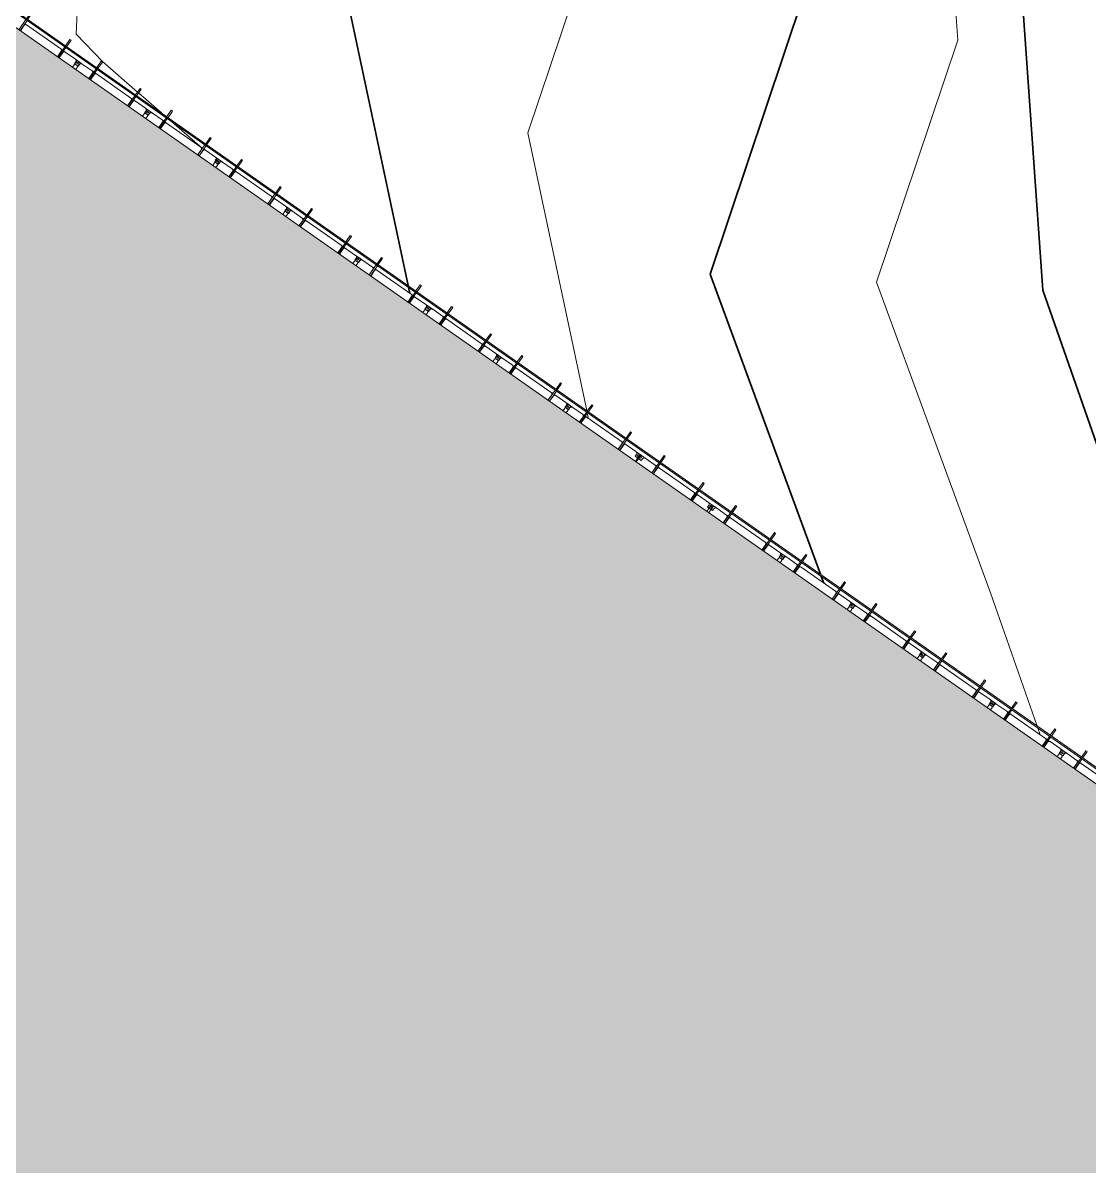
# Model space of a CAD drawing. Header units: millimetres. Extents: x -861324 to 439029, y -308065 to 694685.
# Drawn here: x -289359 to -258071, y 130101 to 163648 of the extents above; entities that cross this region are included whole.
import ezdxf

# ---------------------------------------------------------------- set-up
doc = ezdxf.new("R2010")
doc.units = ezdxf.units.MM
for name, color, linetype, lineweight in [('A-DETL-GENF', 92, 'Continuous', 9), ('A-DETL-THIN', 151, 'Continuous', 9), ('A-GENM', 13, 'Continuous', 9), ('C-TOPO-MAJR', 7, 'Continuous', 35), ('C-TOPO-MINR', 7, 'Continuous', 9), ('S-BEAM', 12, 'Continuous', 9)]:
    doc.layers.add(name, color=color, linetype=linetype, lineweight=lineweight)

# ---------------------------------------------------------------- blocks, each defined once
blk = doc.blocks.new('Dải phao đi lại kèm đỡ invester - DẢI PHAO ĐI LẠI-17783-BỐ TRÍ BÈ PIN HỒ BẢN MÒNG')
at = {"layer": 'A-GENM', "color": 9}
for p, q in [((-242, 1312), (-104, 1312)), ((-242, 1130), (-242, 1312)), ((-242, 1312), (-242, 1130)), ((-104, 1312), (-242, 1312)), ((-182, 1190), (-118, 1190)), ((-118, 1190), (-182, 1190)), ((-182, 1190), (-118, 1190)), ((-118, 1190), (-118, 1282)), ((-118, 1282), (-118, 1190)), ((-118, 1190), (-118, 1282)), ((-242, 709), (-242, 770)), ((-242, 610), (-242, 669)), ((-242, -681), (-242, -620)), ((-242, -780), (-242, -721)), ((-242, -1312), (-242, -1130)), ((-242, -1130), (-242, -1312)), ((-95, -1312), (-242, -1312)), ((-242, -1312), (-95, -1312)), ((-118, -1190), (-182, -1190)), ((-182, -1190), (-118, -1190)), ((-118, -1190), (-182, -1190)), ((-118, -1282), (-118, -1190)), ((-118, -1190), (-118, -1282)), ((-118, -1282), (-118, -1190))]:
    blk.add_line(p, q, dxfattribs=at)
at = {"layer": 'A-GENM', "color": 7}
for p, q in [((-242, 1130), (-242, 770)), ((-118, 1190), (-182, 1190)), ((-118, 1282), (-118, 1190)), ((0, 1312), (-88, 1312)), ((-242, 709), (-242, 770)), ((-192, 720), (0, 720)), ((-242, 610), (-242, 669)), ((-242, 610), (-242, -620)), ((0, 660), (-192, 660)), ((-242, -681), (-242, -620)), ((-192, -670), (0, -670)), ((-242, -780), (-242, -721)), ((-242, -780), (-242, -1130)), ((0, -730), (-192, -730)), ((-182, -1190), (-118, -1190)), ((-118, -1190), (-118, -1282)), ((-88, -1312), (0, -1312))]:
    blk.add_line(p, q, dxfattribs=at)
for centre, radius, start, end in [((-182, 1130), 60, 90, 180), ((-88, 1282), 30, 90, 180), ((-192, 770), 50, 180, 270), ((-192, 770), 50, 180, 255), ((-192, 610), 50, 90, 180), ((-192, 610), 50, 90, 165), ((-192, -620), 50, 180, 270), ((-192, -620), 50, 180, 255), ((-192, -780), 50, 90, 180), ((-192, -780), 50, 90, 165), ((-182, -1130), 60, 180, 270), ((-88, -1282), 30, 180, 270)]:
    blk.add_arc(centre, radius, start, end, dxfattribs=at)
at = {"layer": 'A-GENM', "color": 9}
for centre, radius, start, end in [((-182, 1130), 60, 90, 180), ((-182, 1130), 60, 90, 180), ((-182, 1130), 60, 90, 180), ((-183, 1249), 25, 90, 270), ((-183, 1249), 25, 90, 270), ((-183, 1249), 25, 270, 90), ((-183, 1249), 25, 270, 90), ((-88, 1282), 30, 150, 180), ((-88, 1282), 30, 150, 180), ((-88, 1282), 30, 150, 180), ((-182, -1130), 60, 180, 270), ((-182, -1130), 60, 180, 270), ((-182, -1130), 60, 180, 270), ((-183, -1259), 25, 90, 270), ((-183, -1259), 25, 90, 270), ((-183, -1259), 25, 270, 90), ((-183, -1259), 25, 270, 90), ((-88, -1282), 30, 180, 225), ((-88, -1282), 30, 180, 225), ((-88, -1282), 30, 180, 225)]:
    blk.add_arc(centre, radius, start, end, dxfattribs=at)
blk = doc.blocks.new('Dầm C52 - Dầm C52-19794-BỐ TRÍ BÈ PIN HỒ BẢN MÒNG')
at = {"layer": 'S-BEAM', "color": 7}
for p, q in [((38987, 20), (39347, 20)), ((39387, 20), (39613, 20)), ((39613, 20), (39613, -20)), ((39347, -20), (38987, -20)), ((39613, -20), (39387, -20))]:
    blk.add_line(p, q, dxfattribs=at)
blk = doc.blocks.new('Dầm C52 - Dầm C52-V172-BỐ TRÍ BÈ PIN HỒ BẢN MÒNG')
at = {"layer": 'S-BEAM', "color": 7}
for p, q in [((38987, 20), (39347, 20)), ((39387, 20), (39613, 20)), ((39613, 20), (39613, -20)), ((39347, -20), (38987, -20)), ((39613, -20), (39387, -20))]:
    blk.add_line(p, q, dxfattribs=at)
blk = doc.blocks.new('Dầm C52 - Dầm C52-19795-BỐ TRÍ BÈ PIN HỒ BẢN MÒNG')
at = {"layer": 'S-BEAM', "color": 7}
for p, q in [((31012, 20), (31372, 20)), ((31412, 20), (31639, 20)), ((31639, 20), (31639, -20)), ((31372, -20), (31012, -20)), ((31639, -20), (31412, -20))]:
    blk.add_line(p, q, dxfattribs=at)
blk = doc.blocks.new('Dầm C52 - Dầm C52-19797-BỐ TRÍ BÈ PIN HỒ BẢN MÒNG')
at = {"layer": 'S-BEAM', "color": 7}
for p, q in [((32934, 20), (33294, 20)), ((33334, 20), (33560, 20)), ((33560, 20), (33560, -20)), ((33294, -20), (32934, -20)), ((33560, -20), (33334, -20))]:
    blk.add_line(p, q, dxfattribs=at)
blk = doc.blocks.new('Dai phao do pin - DẢI PHAO ĐỠ PIN-V208-BỐ TRÍ BÈ PIN HỒ BẢN MÒNG')
at = {"layer": 'A-GENM', "color": 9}
for p, q in [((-1312, 242), (-1130, 242)), ((-1312, 104), (-1312, 242)), ((-1312, 242), (-1312, 104)), ((-1130, 242), (-1312, 242)), ((-1282, 118), (-1190, 118)), ((-1190, 118), (-1282, 118)), ((-1282, 118), (-1190, 118)), ((-1190, 118), (-1190, 182)), ((-1190, 182), (-1190, 118)), ((-1190, 118), (-1190, 182)), ((-780, 242), (-721, 242)), ((-681, 242), (-620, 242)), ((610, 242), (669, 242)), ((709, 242), (770, 242)), ((1130, 242), (1312, 242)), ((1312, 242), (1130, 242)), ((1190, 182), (1190, 118)), ((1190, 118), (1190, 182)), ((1190, 182), (1190, 118)), ((1190, 118), (1282, 118)), ((1282, 118), (1190, 118)), ((1190, 118), (1282, 118)), ((1198, 242), (1380, 242)), ((1198, 116), (1198, 242)), ((1198, 242), (1198, 116)), ((1380, 242), (1198, 242)), ((1228, 118), (1320, 118)), ((1320, 118), (1228, 118)), ((1228, 118), (1320, 118)), ((1312, 242), (1312, 116)), ((1312, 116), (1312, 242)), ((1320, 118), (1320, 182)), ((1320, 182), (1320, 118)), ((1320, 118), (1320, 182)), ((1730, 242), (1789, 242)), ((1829, 242), (1890, 242)), ((3120, 242), (3179, 242)), ((3219, 242), (3280, 242)), ((3640, 242), (3822, 242)), ((3822, 242), (3640, 242)), ((3700, 182), (3700, 118)), ((3700, 118), (3700, 182)), ((3700, 182), (3700, 118)), ((3700, 118), (3792, 118)), ((3792, 118), (3700, 118)), ((3700, 118), (3792, 118)), ((3708, 242), (3890, 242)), ((3708, 116), (3708, 242)), ((3708, 242), (3708, 116)), ((3890, 242), (3708, 242)), ((3738, 118), (3830, 118)), ((3830, 118), (3738, 118)), ((3738, 118), (3830, 118)), ((3822, 242), (3822, 116)), ((3822, 116), (3822, 242)), ((3830, 118), (3830, 182)), ((3830, 182), (3830, 118)), ((3830, 118), (3830, 182)), ((4240, 242), (4299, 242)), ((4339, 242), (4400, 242)), ((5630, 242), (5689, 242)), ((5729, 242), (5790, 242)), ((6150, 242), (6332, 242)), ((6332, 242), (6150, 242)), ((6210, 182), (6210, 118)), ((6210, 118), (6210, 182)), ((6210, 182), (6210, 118)), ((6210, 118), (6302, 118)), ((6302, 118), (6210, 118)), ((6210, 118), (6302, 118)), ((6218, 242), (6400, 242)), ((6218, 116), (6218, 242)), ((6218, 242), (6218, 116)), ((6400, 242), (6218, 242)), ((6248, 118), (6340, 118)), ((6340, 118), (6248, 118)), ((6248, 118), (6340, 118)), ((6332, 242), (6332, 116)), ((6332, 116), (6332, 242)), ((6340, 118), (6340, 182)), ((6340, 182), (6340, 118)), ((6340, 118), (6340, 182)), ((6750, 242), (6809, 242)), ((6849, 242), (6910, 242)), ((8140, 242), (8199, 242)), ((8239, 242), (8300, 242)), ((8660, 242), (8842, 242)), ((8842, 242), (8660, 242)), ((8720, 182), (8720, 118)), ((8720, 118), (8720, 182)), ((8720, 182), (8720, 118)), ((8720, 118), (8812, 118)), ((8812, 118), (8720, 118)), ((8720, 118), (8812, 118)), ((8728, 242), (8910, 242)), ((8728, 116), (8728, 242)), ((8728, 242), (8728, 116)), ((8910, 242), (8728, 242)), ((8758, 118), (8850, 118)), ((8850, 118), (8758, 118)), ((8758, 118), (8850, 118)), ((8842, 242), (8842, 116)), ((8842, 116), (8842, 242)), ((8850, 118), (8850, 182)), ((8850, 182), (8850, 118)), ((8850, 118), (8850, 182)), ((9260, 242), (9319, 242)), ((9359, 242), (9420, 242)), ((10650, 242), (10709, 242)), ((10749, 242), (10810, 242)), ((11170, 242), (11352, 242)), ((11352, 242), (11170, 242)), ((11230, 182), (11230, 118)), ((11230, 118), (11230, 182)), ((11230, 182), (11230, 118)), ((11230, 118), (11322, 118)), ((11322, 118), (11230, 118)), ((11230, 118), (11322, 118)), ((11238, 242), (11420, 242)), ((11238, 116), (11238, 242)), ((11238, 242), (11238, 116)), ((11420, 242), (11238, 242)), ((11268, 118), (11360, 118)), ((11360, 118), (11268, 118)), ((11268, 118), (11360, 118)), ((11352, 242), (11352, 116)), ((11352, 116), (11352, 242)), ((11360, 118), (11360, 182)), ((11360, 182), (11360, 118)), ((11360, 118), (11360, 182)), ((11770, 242), (11829, 242)), ((11869, 242), (11930, 242))]:
    blk.add_line(p, q, dxfattribs=at)
at = {"layer": 'A-GENM', "color": 7}
for p, q in [((-1312, 88), (-1312, 0)), ((-1190, 118), (-1282, 118)), ((-1190, 182), (-1190, 118)), ((-780, 242), (-1130, 242)), ((-780, 242), (-721, 242)), ((-730, 0), (-730, 192)), ((-681, 242), (-620, 242)), ((-670, 192), (-670, 0)), ((610, 242), (-620, 242)), ((610, 242), (669, 242)), ((660, 0), (660, 192)), ((709, 242), (770, 242)), ((720, 192), (720, 0)), ((1130, 242), (770, 242)), ((1190, 118), (1190, 182)), ((1282, 118), (1190, 118)), ((1198, 88), (1198, 0)), ((1320, 118), (1228, 118)), ((1312, 0), (1312, 88)), ((1320, 182), (1320, 118)), ((1730, 242), (1380, 242)), ((1730, 242), (1789, 242)), ((1780, 0), (1780, 192)), ((1829, 242), (1890, 242)), ((1840, 192), (1840, 0)), ((3120, 242), (1890, 242)), ((3120, 242), (3179, 242)), ((3170, 0), (3170, 192)), ((3219, 242), (3280, 242)), ((3230, 192), (3230, 0)), ((3640, 242), (3280, 242)), ((3700, 118), (3700, 182)), ((3792, 118), (3700, 118)), ((3708, 88), (3708, 0)), ((3830, 118), (3738, 118)), ((3822, 0), (3822, 88)), ((3830, 182), (3830, 118)), ((4240, 242), (3890, 242)), ((4240, 242), (4299, 242)), ((4290, 0), (4290, 192)), ((4339, 242), (4400, 242)), ((4350, 192), (4350, 0)), ((5630, 242), (4400, 242)), ((5630, 242), (5689, 242)), ((5680, 0), (5680, 192)), ((5729, 242), (5790, 242)), ((5740, 192), (5740, 0)), ((6150, 242), (5790, 242)), ((6210, 118), (6210, 182)), ((6302, 118), (6210, 118)), ((6218, 88), (6218, 0)), ((6340, 118), (6248, 118)), ((6332, 0), (6332, 88)), ((6340, 182), (6340, 118)), ((6750, 242), (6400, 242)), ((6750, 242), (6809, 242)), ((6800, 0), (6800, 192)), ((6849, 242), (6910, 242)), ((6860, 192), (6860, 0)), ((8140, 242), (6910, 242)), ((8140, 242), (8199, 242)), ((8190, 0), (8190, 192)), ((8239, 242), (8300, 242)), ((8250, 192), (8250, 35)), ((8660, 242), (8300, 242)), ((8720, 118), (8720, 182)), ((8812, 118), (8720, 118)), ((8728, 88), (8728, 0)), ((8850, 118), (8758, 118)), ((8842, 0), (8842, 88)), ((8850, 182), (8850, 118)), ((9260, 242), (8910, 242)), ((9260, 242), (9319, 242)), ((9310, 0), (9310, 192)), ((9359, 242), (9420, 242)), ((9370, 192), (9370, 0)), ((10650, 242), (9420, 242)), ((10650, 242), (10709, 242)), ((10700, 0), (10700, 192)), ((10749, 242), (10810, 242)), ((10760, 192), (10760, 0)), ((11170, 242), (10810, 242)), ((11230, 118), (11230, 182)), ((11322, 118), (11230, 118)), ((11238, 88), (11238, 0)), ((11360, 118), (11268, 118)), ((11352, 0), (11352, 88)), ((11360, 182), (11360, 118)), ((11770, 242), (11420, 242)), ((11770, 242), (11829, 242)), ((11820, 0), (11820, 192)), ((11869, 242), (11930, 242)), ((11880, 192), (11880, 0)), ((13160, 242), (11930, 242))]:
    blk.add_line(p, q, dxfattribs=at)
for centre, radius, start, end in [((-1282, 88), 30, 90, 180), ((-1130, 182), 60, 90, 180), ((-780, 192), 50, 360, 90), ((-780, 192), 50, 360, 75), ((-620, 192), 50, 90, 180), ((-620, 192), 50, 90, 165), ((610, 192), 50, 360, 90), ((610, 192), 50, 360, 75), ((770, 192), 50, 90, 180), ((770, 192), 50, 90, 165), ((1130, 182), 60, 360, 90), ((1228, 88), 30, 90, 180), ((1282, 88), 30, 360, 90), ((1380, 182), 60, 90, 180), ((1730, 192), 50, 360, 90), ((1730, 192), 50, 360, 75), ((1890, 192), 50, 90, 180), ((1890, 192), 50, 90, 165), ((3120, 192), 50, 360, 90), ((3120, 192), 50, 360, 75), ((3280, 192), 50, 90, 180), ((3280, 192), 50, 90, 165), ((3640, 182), 60, 360, 90), ((3738, 88), 30, 90, 180), ((3792, 88), 30, 360, 90), ((3890, 182), 60, 90, 180), ((4240, 192), 50, 360, 90), ((4240, 192), 50, 360, 75), ((4400, 192), 50, 90, 180), ((4400, 192), 50, 90, 165), ((5630, 192), 50, 360, 90), ((5630, 192), 50, 360, 75), ((5790, 192), 50, 90, 180), ((5790, 192), 50, 90, 165), ((6150, 182), 60, 360, 90), ((6248, 88), 30, 90, 180), ((6302, 88), 30, 360, 90), ((6400, 182), 60, 90, 180), ((6750, 192), 50, 360, 90), ((6750, 192), 50, 360, 75), ((6910, 192), 50, 90, 180), ((6910, 192), 50, 90, 165), ((8140, 192), 50, 360, 90), ((8140, 192), 50, 360, 75), ((8300, 192), 50, 90, 180), ((8300, 192), 50, 90, 165), ((8660, 182), 60, 360, 90), ((8758, 88), 30, 90, 180), ((8812, 88), 30, 360, 90), ((8910, 182), 60, 90, 180), ((9260, 192), 50, 360, 90), ((9260, 192), 50, 360, 75), ((9420, 192), 50, 90, 180), ((9420, 192), 50, 90, 165), ((10650, 192), 50, 360, 90), ((10650, 192), 50, 360, 75), ((10810, 192), 50, 90, 180), ((10810, 192), 50, 90, 165), ((11170, 182), 60, 360, 90), ((11268, 88), 30, 90, 180), ((11322, 88), 30, 360, 90), ((11420, 182), 60, 90, 180), ((11770, 192), 50, 360, 90), ((11770, 192), 50, 360, 75), ((11930, 192), 50, 90, 180), ((11930, 192), 50, 90, 165)]:
    blk.add_arc(centre, radius, start, end, dxfattribs=at)
at = {"layer": 'A-GENM', "color": 9}
for centre, radius, start, end in [((-1282, 88), 30, 90, 120), ((-1282, 88), 30, 90, 120), ((-1282, 88), 30, 90, 120), ((-1259, 183), 25, 0, 180), ((-1259, 183), 25, 0, 180), ((-1259, 183), 25, 180, 0), ((-1259, 183), 25, 180, 360), ((-1130, 182), 60, 90, 180), ((-1130, 182), 60, 90, 180), ((-1130, 182), 60, 90, 180), ((1130, 182), 60, 0, 90), ((1130, 182), 60, 360, 90), ((1130, 182), 60, 0, 90), ((1249, 183), 25, 0, 180), ((1249, 183), 25, 360, 180), ((1249, 183), 25, 180, 0), ((1249, 183), 25, 180, 360), ((1251, 183), 25, 0, 180), ((1251, 183), 25, 0, 180), ((1251, 183), 25, 180, 0), ((1251, 183), 25, 180, 360), ((1380, 182), 60, 90, 180), ((1380, 182), 60, 90, 180), ((1380, 182), 60, 90, 180), ((3640, 182), 60, 0, 90), ((3640, 182), 60, 360, 90), ((3640, 182), 60, 0, 90), ((3759, 183), 25, 0, 180), ((3759, 183), 25, 360, 180), ((3759, 183), 25, 180, 0), ((3759, 183), 25, 180, 360), ((3761, 183), 25, 0, 180), ((3761, 183), 25, 0, 180), ((3761, 183), 25, 180, 0), ((3761, 183), 25, 180, 360), ((3890, 182), 60, 90, 180), ((3890, 182), 60, 90, 180), ((3890, 182), 60, 90, 180), ((6150, 182), 60, 0, 90), ((6150, 182), 60, 360, 90), ((6150, 182), 60, 360, 90), ((6269, 183), 25, 0, 180), ((6269, 183), 25, 360, 180), ((6269, 183), 25, 180, 0), ((6269, 183), 25, 180, 360), ((6271, 183), 25, 0, 180), ((6271, 183), 25, 0, 180), ((6271, 183), 25, 180, 0), ((6271, 183), 25, 180, 360), ((6400, 182), 60, 90, 180), ((6400, 182), 60, 90, 180), ((6400, 182), 60, 90, 180), ((8660, 182), 60, 0, 90), ((8660, 182), 60, 360, 90), ((8660, 182), 60, 360, 90), ((8779, 183), 25, 0, 180), ((8779, 183), 25, 360, 180), ((8779, 183), 25, 180, 0), ((8779, 183), 25, 180, 360), ((8781, 183), 25, 0, 180), ((8781, 183), 25, 0, 180), ((8781, 183), 25, 180, 0), ((8781, 183), 25, 180, 360), ((8910, 182), 60, 90, 180), ((8910, 182), 60, 90, 180), ((8910, 182), 60, 90, 180), ((11170, 182), 60, 0, 90), ((11170, 182), 60, 360, 90), ((11170, 182), 60, 360, 90), ((11289, 183), 25, 0, 180), ((11289, 183), 25, 360, 180), ((11289, 183), 25, 180, 0), ((11289, 183), 25, 180, 360), ((11291, 183), 25, 0, 180), ((11291, 183), 25, 0, 180), ((11291, 183), 25, 180, 0), ((11291, 183), 25, 180, 360), ((11420, 182), 60, 90, 180), ((11420, 182), 60, 90, 180), ((11420, 182), 60, 90, 180)]:
    blk.add_arc(centre, radius, start, end, dxfattribs=at)
blk = doc.blocks.new('Dai phao do pin - DẢI PHAO ĐỠ PIN-V209-BỐ TRÍ BÈ PIN HỒ BẢN MÒNG')
at = {"layer": 'A-GENM', "color": 9}
for p, q in [((47009, 242), (47070, 242)), ((48300, 242), (48359, 242)), ((48399, 242), (48460, 242)), ((48820, 242), (49002, 242)), ((49002, 242), (48820, 242)), ((48880, 182), (48880, 118)), ((48880, 118), (48880, 182)), ((48880, 182), (48880, 118)), ((48880, 118), (48972, 118)), ((48972, 118), (48880, 118)), ((48880, 118), (48972, 118)), ((48888, 242), (49070, 242)), ((48888, 116), (48888, 242)), ((48888, 242), (48888, 116)), ((49070, 242), (48888, 242)), ((48918, 118), (49010, 118)), ((49010, 118), (48918, 118)), ((48918, 118), (49010, 118)), ((49002, 242), (49002, 116)), ((49002, 116), (49002, 242)), ((49010, 118), (49010, 182)), ((49010, 182), (49010, 118)), ((49010, 118), (49010, 182)), ((49420, 242), (49479, 242)), ((49519, 242), (49580, 242)), ((50810, 242), (50869, 242)), ((50909, 242), (50970, 242)), ((51330, 242), (51512, 242)), ((51512, 242), (51330, 242)), ((51390, 182), (51390, 118)), ((51390, 118), (51390, 182)), ((51390, 182), (51390, 118)), ((51390, 118), (51482, 118)), ((51482, 118), (51390, 118)), ((51390, 118), (51482, 118)), ((51398, 242), (51580, 242)), ((51398, 116), (51398, 242)), ((51398, 242), (51398, 116)), ((51580, 242), (51398, 242)), ((51428, 118), (51520, 118)), ((51520, 118), (51428, 118)), ((51428, 118), (51520, 118)), ((51512, 242), (51512, 116)), ((51512, 116), (51512, 242)), ((51520, 118), (51520, 182)), ((51520, 182), (51520, 118)), ((51520, 118), (51520, 182)), ((51930, 242), (51989, 242)), ((52029, 242), (52090, 242)), ((53320, 242), (53379, 242)), ((53419, 242), (53480, 242)), ((53840, 242), (54022, 242)), ((54022, 242), (53840, 242)), ((53900, 182), (53900, 118)), ((53900, 118), (53900, 182)), ((53900, 182), (53900, 118)), ((53900, 118), (53992, 118)), ((53992, 118), (53900, 118)), ((53900, 118), (53992, 118)), ((53908, 242), (54090, 242)), ((53908, 116), (53908, 242)), ((53908, 242), (53908, 116)), ((54090, 242), (53908, 242)), ((53938, 118), (54030, 118)), ((54030, 118), (53938, 118)), ((53938, 118), (54030, 118)), ((54022, 242), (54022, 116)), ((54022, 116), (54022, 242)), ((54030, 118), (54030, 182)), ((54030, 182), (54030, 118)), ((54030, 118), (54030, 182)), ((54440, 242), (54499, 242)), ((54539, 242), (54600, 242)), ((55830, 242), (55889, 242)), ((55929, 242), (55990, 242)), ((56350, 242), (56532, 242)), ((56532, 242), (56350, 242)), ((56410, 182), (56410, 118)), ((56410, 118), (56410, 182)), ((56410, 182), (56410, 118)), ((56410, 118), (56502, 118)), ((56502, 118), (56410, 118)), ((56410, 118), (56502, 118)), ((56418, 242), (56600, 242)), ((56418, 116), (56418, 242)), ((56418, 242), (56418, 116)), ((56600, 242), (56418, 242)), ((56448, 118), (56540, 118)), ((56540, 118), (56448, 118)), ((56448, 118), (56540, 118)), ((56532, 242), (56532, 116)), ((56532, 116), (56532, 242)), ((56540, 118), (56540, 182)), ((56540, 182), (56540, 118)), ((56540, 118), (56540, 182)), ((56950, 242), (57009, 242)), ((57049, 242), (57110, 242)), ((58340, 242), (58399, 242)), ((58439, 242), (58500, 242)), ((58860, 242), (59042, 242)), ((59042, 242), (58860, 242)), ((58920, 182), (58920, 118)), ((58920, 118), (58920, 182)), ((58920, 182), (58920, 118)), ((58920, 118), (59012, 118)), ((59012, 118), (58920, 118)), ((58920, 118), (59012, 118)), ((58928, 242), (59110, 242)), ((58928, 116), (58928, 242)), ((58928, 242), (58928, 116)), ((59110, 242), (58928, 242)), ((58958, 118), (59050, 118)), ((59050, 118), (58958, 118)), ((58958, 118), (59050, 118)), ((59042, 242), (59042, 116)), ((59042, 116), (59042, 242)), ((59050, 118), (59050, 182)), ((59050, 182), (59050, 118)), ((59050, 118), (59050, 182)), ((59460, 242), (59519, 242)), ((59559, 242), (59620, 242)), ((60850, 242), (60909, 242)), ((60949, 242), (61010, 242)), ((61370, 242), (61552, 242)), ((61552, 242), (61370, 242)), ((61430, 182), (61430, 118)), ((61430, 118), (61430, 182)), ((61430, 182), (61430, 118)), ((61430, 118), (61522, 118)), ((61522, 118), (61430, 118)), ((61430, 118), (61522, 118)), ((61438, 242), (61620, 242)), ((61438, 116), (61438, 242)), ((61438, 242), (61438, 116)), ((61620, 242), (61438, 242)), ((61468, 118), (61560, 118)), ((61560, 118), (61468, 118)), ((61468, 118), (61560, 118)), ((61552, 242), (61552, 116)), ((61552, 116), (61552, 242)), ((61560, 118), (61560, 182)), ((61560, 182), (61560, 118)), ((61560, 118), (61560, 182)), ((61970, 242), (62029, 242)), ((62069, 242), (62130, 242)), ((63360, 242), (63419, 242)), ((63459, 242), (63520, 242)), ((63902, 242), (64062, 242)), ((64062, 242), (63902, 242)), ((63948, 242), (64130, 242)), ((63948, 146), (63948, 242)), ((63948, 242), (63948, 146)), ((64130, 242), (63948, 242)), ((63961, 118), (64032, 118)), ((64032, 118), (63961, 118)), ((63961, 118), (64032, 118)), ((63978, 118), (64070, 118)), ((64070, 118), (63978, 118)), ((63978, 118), (64070, 118)), ((64062, 242), (64062, 116)), ((64062, 116), (64062, 242)), ((64070, 118), (64070, 182)), ((64070, 182), (64070, 118)), ((64070, 118), (64070, 182)), ((64480, 242), (64539, 242)), ((64579, 242), (64640, 242)), ((65870, 242), (65929, 242)), ((65969, 242), (66030, 242)), ((66390, 242), (66572, 242)), ((66572, 242), (66390, 242)), ((66450, 182), (66450, 118)), ((66450, 118), (66450, 182)), ((66450, 182), (66450, 118)), ((66450, 118), (66542, 118)), ((66542, 118), (66450, 118)), ((66450, 118), (66542, 118)), ((66458, 242), (66640, 242)), ((66458, 116), (66458, 242)), ((66458, 242), (66458, 116)), ((66640, 242), (66458, 242)), ((66488, 118), (66580, 118)), ((66580, 118), (66488, 118)), ((66488, 118), (66580, 118)), ((66572, 242), (66572, 116)), ((66572, 116), (66572, 242)), ((66580, 118), (66580, 182)), ((66580, 182), (66580, 118)), ((66580, 118), (66580, 182)), ((66990, 242), (67049, 242)), ((67089, 242), (67150, 242)), ((68380, 242), (68439, 242)), ((68479, 242), (68540, 242)), ((68900, 242), (69082, 242)), ((69082, 242), (68900, 242)), ((68960, 182), (68960, 118)), ((68960, 118), (68960, 182)), ((68960, 182), (68960, 118)), ((68960, 118), (69052, 118)), ((69052, 118), (68960, 118)), ((68960, 118), (69052, 118)), ((69082, 242), (69082, 95)), ((69082, 95), (69082, 242))]:
    blk.add_line(p, q, dxfattribs=at)
at = {"layer": 'A-GENM', "color": 7}
for p, q in [((47009, 242), (47070, 242)), ((47020, 192), (47020, 0)), ((48300, 242), (47070, 242)), ((48300, 242), (48359, 242)), ((48350, 0), (48350, 192)), ((48399, 242), (48460, 242)), ((48410, 192), (48410, 0)), ((48820, 242), (48460, 242)), ((48880, 118), (48880, 182)), ((48972, 118), (48880, 118)), ((48888, 88), (48888, 0)), ((49010, 118), (48918, 118)), ((49002, 0), (49002, 88)), ((49010, 182), (49010, 118)), ((49420, 242), (49070, 242)), ((49420, 242), (49479, 242)), ((49470, 0), (49470, 192)), ((49519, 242), (49580, 242)), ((49530, 192), (49530, 0)), ((50810, 242), (49580, 242)), ((50810, 242), (50869, 242)), ((50860, 0), (50860, 192)), ((50909, 242), (50970, 242)), ((50920, 192), (50920, 0)), ((51330, 242), (50970, 242)), ((51390, 118), (51390, 182)), ((51482, 118), (51390, 118)), ((51398, 88), (51398, 0)), ((51520, 118), (51428, 118)), ((51512, 0), (51512, 88)), ((51520, 182), (51520, 118)), ((51930, 242), (51580, 242)), ((51930, 242), (51989, 242)), ((51980, 0), (51980, 192)), ((52029, 242), (52090, 242)), ((52040, 192), (52040, 0)), ((53320, 242), (52090, 242)), ((53320, 242), (53379, 242)), ((53370, 0), (53370, 192)), ((53419, 242), (53480, 242)), ((53430, 192), (53430, 0)), ((53840, 242), (53480, 242)), ((53900, 118), (53900, 182)), ((53992, 118), (53900, 118)), ((53908, 88), (53908, 10)), ((54030, 118), (53938, 118)), ((54022, 0), (54022, 88)), ((54030, 182), (54030, 118)), ((54440, 242), (54090, 242)), ((54440, 242), (54499, 242)), ((54490, 0), (54490, 192)), ((54539, 242), (54600, 242)), ((54550, 192), (54550, 0)), ((55830, 242), (54600, 242)), ((55830, 242), (55889, 242)), ((55880, 0), (55880, 192)), ((55929, 242), (55990, 242)), ((55940, 192), (55940, 0)), ((56350, 242), (55990, 242)), ((56410, 118), (56410, 182)), ((56502, 118), (56410, 118)), ((56418, 88), (56418, 0)), ((56540, 118), (56448, 118)), ((56532, 0), (56532, 88)), ((56540, 182), (56540, 118)), ((56950, 242), (56600, 242)), ((56950, 242), (57009, 242)), ((57000, 0), (57000, 192)), ((57049, 242), (57110, 242)), ((57060, 192), (57060, 0)), ((58340, 242), (57110, 242)), ((58340, 242), (58399, 242)), ((58390, 0), (58390, 192)), ((58439, 242), (58500, 242)), ((58450, 192), (58450, 0)), ((58860, 242), (58500, 242)), ((58920, 118), (58920, 182)), ((59012, 118), (58920, 118)), ((58928, 88), (58928, 0)), ((59050, 118), (58958, 118)), ((59042, 0), (59042, 88)), ((59050, 182), (59050, 118)), ((59460, 242), (59110, 242)), ((59460, 242), (59519, 242)), ((59510, 0), (59510, 192)), ((59559, 242), (59620, 242)), ((59570, 192), (59570, 0)), ((60850, 242), (59620, 242)), ((60850, 242), (60909, 242)), ((60900, 0), (60900, 192)), ((60949, 242), (61010, 242)), ((60960, 192), (60960, 0)), ((61370, 242), (61010, 242)), ((61430, 118), (61430, 182)), ((61522, 118), (61430, 118)), ((61438, 88), (61438, 0)), ((61560, 118), (61468, 118)), ((61552, 0), (61552, 88)), ((61560, 182), (61560, 118)), ((61970, 242), (61620, 242)), ((61970, 242), (62029, 242)), ((62020, 0), (62020, 192)), ((62069, 242), (62130, 242)), ((62080, 192), (62080, 0)), ((63360, 242), (62130, 242)), ((63360, 242), (63419, 242)), ((63410, 0), (63410, 192)), ((63459, 242), (63520, 242)), ((63470, 192), (63470, 0)), ((63880, 242), (63520, 242)), ((63940, 118), (63940, 182)), ((64032, 118), (63940, 118)), ((63948, 88), (63948, 0)), ((64070, 118), (63978, 118)), ((64062, 0), (64062, 88)), ((64070, 182), (64070, 118)), ((64480, 242), (64130, 242)), ((64480, 242), (64539, 242)), ((64530, 0), (64530, 192)), ((64579, 242), (64640, 242)), ((64590, 192), (64590, 0)), ((65870, 242), (64640, 242)), ((65870, 242), (65929, 242)), ((65920, 0), (65920, 192)), ((65969, 242), (66030, 242)), ((65980, 192), (65980, 0)), ((66390, 242), (66030, 242)), ((66450, 118), (66450, 182)), ((66542, 118), (66450, 118)), ((66458, 88), (66458, 0)), ((66580, 118), (66488, 118)), ((66572, 0), (66572, 88)), ((66580, 182), (66580, 118)), ((66990, 242), (66640, 242)), ((66990, 242), (67049, 242)), ((67040, 0), (67040, 192)), ((67089, 242), (67150, 242)), ((67100, 192), (67100, 0)), ((68380, 242), (67150, 242)), ((68380, 242), (68439, 242)), ((68430, 0), (68430, 192)), ((68479, 242), (68540, 242)), ((68490, 192), (68490, 0)), ((68900, 242), (68540, 242)), ((68960, 118), (68960, 182)), ((69052, 118), (68960, 118)), ((69082, 0), (69082, 88))]:
    blk.add_line(p, q, dxfattribs=at)
for centre, radius, start, end in [((47070, 192), 50, 90, 180), ((47070, 192), 50, 90, 165), ((48300, 192), 50, 360, 90), ((48300, 192), 50, 360, 75), ((48460, 192), 50, 90, 180), ((48460, 192), 50, 90, 165), ((48820, 182), 60, 360, 90), ((48918, 88), 30, 90, 180), ((48972, 88), 30, 360, 90), ((49070, 182), 60, 90, 180), ((49420, 192), 50, 360, 90), ((49420, 192), 50, 360, 75), ((49580, 192), 50, 90, 180), ((49580, 192), 50, 90, 165), ((50810, 192), 50, 360, 90), ((50810, 192), 50, 360, 75), ((50970, 192), 50, 90, 180), ((50970, 192), 50, 90, 165), ((51330, 182), 60, 360, 90), ((51428, 88), 30, 90, 180), ((51482, 88), 30, 360, 90), ((51580, 182), 60, 90, 180), ((51930, 192), 50, 360, 90), ((51930, 192), 50, 360, 75), ((52090, 192), 50, 90, 180), ((52090, 192), 50, 90, 165), ((53320, 192), 50, 360, 90), ((53320, 192), 50, 360, 75), ((53480, 192), 50, 90, 180), ((53480, 192), 50, 90, 165), ((53840, 182), 60, 360, 90), ((53938, 88), 30, 90, 180), ((53992, 88), 30, 360, 90), ((54090, 182), 60, 90, 180), ((54440, 192), 50, 360, 90), ((54440, 192), 50, 360, 75), ((54600, 192), 50, 90, 180), ((54600, 192), 50, 90, 165), ((55830, 192), 50, 360, 90), ((55830, 192), 50, 360, 75), ((55990, 192), 50, 90, 180), ((55990, 192), 50, 90, 165), ((56350, 182), 60, 360, 90), ((56448, 88), 30, 90, 180), ((56502, 88), 30, 360, 90), ((56600, 182), 60, 90, 180), ((56950, 192), 50, 360, 90), ((56950, 192), 50, 360, 75), ((57110, 192), 50, 90, 180), ((57110, 192), 50, 90, 165), ((58340, 192), 50, 360, 90), ((58340, 192), 50, 360, 75), ((58500, 192), 50, 90, 180), ((58500, 192), 50, 90, 165), ((58860, 182), 60, 360, 90), ((58958, 88), 30, 90, 180), ((59012, 88), 30, 360, 90), ((59110, 182), 60, 90, 180), ((59460, 192), 50, 360, 90), ((59460, 192), 50, 360, 75), ((59620, 192), 50, 90, 180), ((59620, 192), 50, 90, 165), ((60850, 192), 50, 360, 90), ((60850, 192), 50, 360, 75), ((61010, 192), 50, 90, 180), ((61010, 192), 50, 90, 165), ((61370, 182), 60, 360, 90), ((61468, 88), 30, 90, 180), ((61522, 88), 30, 360, 90), ((61620, 182), 60, 90, 180), ((61970, 192), 50, 360, 90), ((61970, 192), 50, 360, 75), ((62130, 192), 50, 90, 180), ((62130, 192), 50, 90, 165), ((63360, 192), 50, 360, 90), ((63360, 192), 50, 360, 75), ((63520, 192), 50, 90, 180), ((63520, 192), 50, 90, 165), ((63880, 182), 60, 360, 90), ((63978, 88), 30, 90, 180), ((64032, 88), 30, 360, 90), ((64130, 182), 60, 90, 180), ((64480, 192), 50, 360, 90), ((64480, 192), 50, 360, 75), ((64640, 192), 50, 90, 180), ((64640, 192), 50, 90, 165), ((65870, 192), 50, 360, 90), ((65870, 192), 50, 360, 75), ((66030, 192), 50, 90, 180), ((66030, 192), 50, 90, 165), ((66390, 182), 60, 360, 90), ((66488, 88), 30, 90, 180), ((66542, 88), 30, 360, 90), ((66640, 182), 60, 90, 180), ((66990, 192), 50, 360, 90), ((66990, 192), 50, 360, 75), ((67150, 192), 50, 90, 180), ((67150, 192), 50, 90, 165), ((68380, 192), 50, 360, 90), ((68380, 192), 50, 360, 75), ((68540, 192), 50, 90, 180), ((68540, 192), 50, 90, 165), ((68900, 182), 60, 360, 90), ((69052, 88), 30, 360, 90)]:
    blk.add_arc(centre, radius, start, end, dxfattribs=at)
at = {"layer": 'A-GENM', "color": 9}
for centre, radius, start, end in [((48820, 182), 60, 0, 90), ((48820, 182), 60, 360, 90), ((48820, 182), 60, 0, 90), ((48939, 183), 25, 0, 180), ((48939, 183), 25, 360, 180), ((48939, 183), 25, 180, 0), ((48939, 183), 25, 180, 360), ((48941, 183), 25, 360, 180), ((48941, 183), 25, 0, 180), ((48941, 183), 25, 180, 0), ((48941, 183), 25, 180, 360), ((49070, 182), 60, 90, 180), ((49070, 182), 60, 90, 180), ((49070, 182), 60, 90, 180), ((51330, 182), 60, 0, 90), ((51330, 182), 60, 360, 90), ((51330, 182), 60, 0, 90), ((51449, 183), 25, 0, 180), ((51449, 183), 25, 360, 180), ((51449, 183), 25, 180, 0), ((51449, 183), 25, 180, 360), ((51451, 183), 25, 360, 180), ((51451, 183), 25, 0, 180), ((51451, 183), 25, 180, 0), ((51451, 183), 25, 180, 360), ((51580, 182), 60, 90, 180), ((51580, 182), 60, 90, 180), ((51580, 182), 60, 90, 180), ((53840, 182), 60, 0, 90), ((53840, 182), 60, 360, 90), ((53840, 182), 60, 0, 90), ((53959, 183), 25, 0, 180), ((53959, 183), 25, 360, 180), ((53959, 183), 25, 180, 0), ((53959, 183), 25, 180, 360), ((53961, 183), 25, 0, 180), ((53961, 183), 25, 0, 180), ((53961, 183), 25, 180, 0), ((53961, 183), 25, 180, 360), ((54090, 182), 60, 90, 180), ((54090, 182), 60, 90, 180), ((54090, 182), 60, 90, 180), ((56350, 182), 60, 0, 90), ((56350, 182), 60, 360, 90), ((56350, 182), 60, 0, 90), ((56469, 183), 25, 0, 180), ((56469, 183), 25, 360, 180), ((56469, 183), 25, 180, 0), ((56469, 183), 25, 180, 360), ((56471, 183), 25, 0, 180), ((56471, 183), 25, 0, 180), ((56471, 183), 25, 180, 0), ((56471, 183), 25, 180, 360), ((56600, 182), 60, 90, 180), ((56600, 182), 60, 90, 180), ((56600, 182), 60, 90, 180), ((58860, 182), 60, 0, 90), ((58860, 182), 60, 360, 90), ((58860, 182), 60, 0, 90), ((58979, 183), 25, 0, 180), ((58979, 183), 25, 360, 180), ((58979, 183), 25, 180, 0), ((58979, 183), 25, 180, 360), ((58981, 183), 25, 0, 180), ((58981, 183), 25, 0, 180), ((58981, 183), 25, 180, 0), ((58981, 183), 25, 180, 360), ((59110, 182), 60, 90, 180), ((59110, 182), 60, 90, 180), ((59110, 182), 60, 90, 180), ((61370, 182), 60, 0, 90), ((61370, 182), 60, 360, 90), ((61370, 182), 60, 0, 90), ((61489, 183), 25, 0, 180), ((61489, 183), 25, 360, 180), ((61489, 183), 25, 180, 360), ((61489, 183), 25, 180, 360), ((61491, 183), 25, 0, 180), ((61491, 183), 25, 0, 180), ((61491, 183), 25, 180, 0), ((61491, 183), 25, 180, 360), ((61620, 182), 60, 90, 180), ((61620, 182), 60, 90, 180), ((61620, 182), 60, 90, 180), ((63880, 182), 60, 0, 90), ((63880, 182), 60, 360, 90), ((63880, 182), 60, 0, 90), ((63999, 183), 25, 0, 180), ((63999, 183), 25, 360, 180), ((63999, 183), 25, 180, 360), ((63999, 183), 25, 180, 360), ((64001, 183), 25, 360, 180), ((64001, 183), 25, 0, 180), ((64001, 183), 25, 180, 0), ((64001, 183), 25, 180, 360), ((64130, 182), 60, 90, 180), ((64130, 182), 60, 90, 180), ((64130, 182), 60, 90, 180), ((66390, 182), 60, 0, 90), ((66390, 182), 60, 360, 90), ((66390, 182), 60, 0, 90), ((66509, 183), 25, 0, 180), ((66509, 183), 25, 360, 180), ((66509, 183), 25, 180, 0), ((66509, 183), 25, 180, 360), ((66511, 183), 25, 0, 180), ((66511, 183), 25, 0, 180), ((66511, 183), 25, 180, 0), ((66511, 183), 25, 180, 360), ((66640, 182), 60, 90, 180), ((66640, 182), 60, 90, 180), ((66640, 182), 60, 90, 180), ((68900, 182), 60, 0, 90), ((68900, 182), 60, 360, 90), ((68900, 182), 60, 0, 90), ((69019, 183), 25, 0, 180), ((69019, 183), 25, 360, 180), ((69019, 183), 25, 180, 0), ((69019, 183), 25, 180, 360), ((69052, 88), 30, 30, 90), ((69052, 88), 30, 30, 90), ((69052, 88), 30, 30, 90)]:
    blk.add_arc(centre, radius, start, end, dxfattribs=at)
blk = doc.blocks.new('Dầm C52 - Hộp 40x60-V214-BỐ TRÍ BÈ PIN HỒ BẢN MÒNG')
at = {"layer": 'S-BEAM', "color": 7}
for p, q in [((-145891, 20), (145891, 20)), ((145891, -20), (-145891, -20))]:
    blk.add_line(p, q, dxfattribs=at)
blk = doc.blocks.new('HOBANMONG_BEPIN 6_rvt-1-BỐ TRÍ BÈ PIN HỒ BẢN MÒNG')
at = {"layer": 'A-GENM', "lineweight": 9}
for name, p, rotation in [('Dai phao do pin - DẢI PHAO ĐỠ PIN-V209-BỐ TRÍ BÈ PIN HỒ BẢN MÒNG', (-327949, 190388), 324.9999999999996), ('Dải phao đi lại kèm đỡ invester - DẢI PHAO ĐI LẠI-17783-BỐ TRÍ BÈ PIN HỒ BẢN MÒNG', (-270309, 150028), 234.9999999999992), ('Dai phao do pin - DẢI PHAO ĐỠ PIN-V208-BỐ TRÍ BÈ PIN HỒ BẢN MÒNG', (-268213, 148560), 324.9999999999996)]:
    blk.add_blockref(name, p, dxfattribs=dict(at, rotation=rotation))
at = {"layer": 'S-BEAM', "lineweight": 9}
for name, p, rotation in [('Dầm C52 - Hộp 40x60-V214-BỐ TRÍ BÈ PIN HỒ BẢN MÒNG', (-329777, 192132), 324.9999999999993), ('Dầm C52 - Dầm C52-19794-BỐ TRÍ BÈ PIN HỒ BẢN MÒNG', (-311820, 131500), 54.99999999999903), ('Dầm C52 - Dầm C52-19794-BỐ TRÍ BÈ PIN HỒ BẢN MÒNG', (-310681, 130703), 54.99999999999903), ('Dầm C52 - Dầm C52-19794-BỐ TRÍ BÈ PIN HỒ BẢN MÒNG', (-309764, 130061), 54.99999999999903), ('Dầm C52 - Dầm C52-19794-BỐ TRÍ BÈ PIN HỒ BẢN MÒNG', (-308625, 129263), 54.99999999999903), ('Dầm C52 - Dầm C52-19794-BỐ TRÍ BÈ PIN HỒ BẢN MÒNG', (-307708, 128621), 54.99999999999903), ('Dầm C52 - Dầm C52-19794-BỐ TRÍ BÈ PIN HỒ BẢN MÒNG', (-306569, 127824), 54.99999999999903), ('Dầm C52 - Dầm C52-19794-BỐ TRÍ BÈ PIN HỒ BẢN MÒNG', (-305652, 127181), 54.99999999999903), ('Dầm C52 - Dầm C52-19794-BỐ TRÍ BÈ PIN HỒ BẢN MÒNG', (-304513, 126384), 54.99999999999903), ('Dầm C52 - Dầm C52-19794-BỐ TRÍ BÈ PIN HỒ BẢN MÒNG', (-303596, 125742), 54.99999999999903), ('Dầm C52 - Dầm C52-19794-BỐ TRÍ BÈ PIN HỒ BẢN MÒNG', (-302457, 124944), 54.99999999999903), ('Dầm C52 - Dầm C52-19794-BỐ TRÍ BÈ PIN HỒ BẢN MÒNG', (-301540, 124302), 54.99999999999903), ('Dầm C52 - Dầm C52-19794-BỐ TRÍ BÈ PIN HỒ BẢN MÒNG', (-300401, 123505), 54.99999999999903), ('Dầm C52 - Dầm C52-19794-BỐ TRÍ BÈ PIN HỒ BẢN MÒNG', (-299484, 122862), 54.99999999999903), ('Dầm C52 - Dầm C52-19794-BỐ TRÍ BÈ PIN HỒ BẢN MÒNG', (-298345, 122065), 54.99999999999903), ('Dầm C52 - Dầm C52-19794-BỐ TRÍ BÈ PIN HỒ BẢN MÒNG', (-297427, 121423), 54.99999999999903), ('Dầm C52 - Dầm C52-19794-BỐ TRÍ BÈ PIN HỒ BẢN MÒNG', (-296289, 120625), 54.99999999999903), ('Dầm C52 - Dầm C52-19794-BỐ TRÍ BÈ PIN HỒ BẢN MÒNG', (-295371, 119983), 54.99999999999903), ('Dầm C52 - Dầm C52-19794-BỐ TRÍ BÈ PIN HỒ BẢN MÒNG', (-294233, 119186), 54.99999999999903), ('Dầm C52 - Dầm C52-19794-BỐ TRÍ BÈ PIN HỒ BẢN MÒNG', (-293245, 118494), 54.99999999999903), ('Dầm C52 - Dầm C52-V172-BỐ TRÍ BÈ PIN HỒ BẢN MÒNG', (-292106, 117697), 54.99999999999903), ('Dầm C52 - Dầm C52-19797-BỐ TRÍ BÈ PIN HỒ BẢN MÒNG', (-287677, 121984), 54.99999999999903), ('Dầm C52 - Dầm C52-19795-BỐ TRÍ BÈ PIN HỒ BẢN MÒNG', (-286575, 123558), 54.99999999999903), ('Dầm C52 - Dầm C52-19797-BỐ TRÍ BÈ PIN HỒ BẢN MÒNG', (-286538, 121187), 54.99999999999903), ('Dầm C52 - Dầm C52-19795-BỐ TRÍ BÈ PIN HỒ BẢN MÒNG', (-285436, 122761), 54.99999999999903), ('Dầm C52 - Dầm C52-19797-BỐ TRÍ BÈ PIN HỒ BẢN MÒNG', (-285621, 120545), 54.99999999999903), ('Dầm C52 - Dầm C52-19797-BỐ TRÍ BÈ PIN HỒ BẢN MÒNG', (-284482, 119748), 54.99999999999903), ('Dầm C52 - Dầm C52-19797-BỐ TRÍ BÈ PIN HỒ BẢN MÒNG', (-283565, 119105), 54.99999999999903), ('Dầm C52 - Dầm C52-19797-BỐ TRÍ BÈ PIN HỒ BẢN MÒNG', (-282426, 118308), 54.99999999999903), ('Dầm C52 - Dầm C52-19797-BỐ TRÍ BÈ PIN HỒ BẢN MÒNG', (-281509, 117665), 54.99999999999903), ('Dầm C52 - Dầm C52-19797-BỐ TRÍ BÈ PIN HỒ BẢN MÒNG', (-280370, 116868), 54.99999999999903), ('Dầm C52 - Dầm C52-19797-BỐ TRÍ BÈ PIN HỒ BẢN MÒNG', (-279453, 116226), 54.99999999999903), ('Dầm C52 - Dầm C52-19797-BỐ TRÍ BÈ PIN HỒ BẢN MÒNG', (-278314, 115428), 54.99999999999903), ('Dầm C52 - Dầm C52-19797-BỐ TRÍ BÈ PIN HỒ BẢN MÒNG', (-277397, 114786), 54.99999999999903)]:
    blk.add_blockref(name, p, dxfattribs=dict(at, rotation=rotation))

msp = doc.modelspace()

# ---------------------------------------------------------------- hatches: boundary and pattern name
at = {"layer": 'A-DETL-GENF'}
msp.add_hatch(color=8, dxfattribs=at).paths.add_polyline_path([(-248957, 54506), (-211101, 108570), (-448889, 275071), (-493590, 211231), (-314845, 86073), (-308000, 95848), (-250260, 55418)])

# ---------------------------------------------------------------- linework, layer by layer
at = {"layer": 'A-DETL-THIN'}
msp.add_line((-211101, 108570), (-448889, 275071), dxfattribs=at)
at = {"layer": 'C-TOPO-MAJR'}
for p, q in [((-269195, 156270), (-264428, 170484)), ((-259428, 155800), (-260151, 165974)), ((-278055, 155940), (-279882, 164574)), ((-265956, 147469), (-269195, 156270)), ((-278007, 155713), (-278043, 155883)), ((-253468, 138724), (-259428, 155800)), ((-265861, 147208), (-265932, 147403))]:
    msp.add_line(p, q, dxfattribs=at)
at = {"layer": 'C-TOPO-MINR'}
for p, q in [((-287798, 163316), (-287103, 176659)), ((-261928, 163142), (-262289, 168229)), ((-274538, 160422), (-272155, 167529)), ((-287026, 162510), (-287798, 163316)), ((-264311, 156035), (-261928, 163142)), ((-285996, 161617), (-287026, 162510)), ((-285295, 161009), (-285965, 161591)), ((-284089, 159964), (-285001, 160755)), ((-272813, 152270), (-274538, 160422)), ((-283576, 159520), (-283718, 159643)), ((-260961, 146928), (-264311, 156035)), ((-272765, 152043), (-272796, 152189)), ((-259595, 143014), (-260961, 146928)), ((-259505, 142758), (-259572, 142949))]:
    msp.add_line(p, q, dxfattribs=at)

# ---------------------------------------------------------------- block references
at = {"lineweight": 5}
msp.add_blockref('HOBANMONG_BEPIN 6_rvt-1-BỐ TRÍ BÈ PIN HỒ BẢN MÒNG', (0, 0), dxfattribs=at)

doc.saveas('drawing.dxf')
